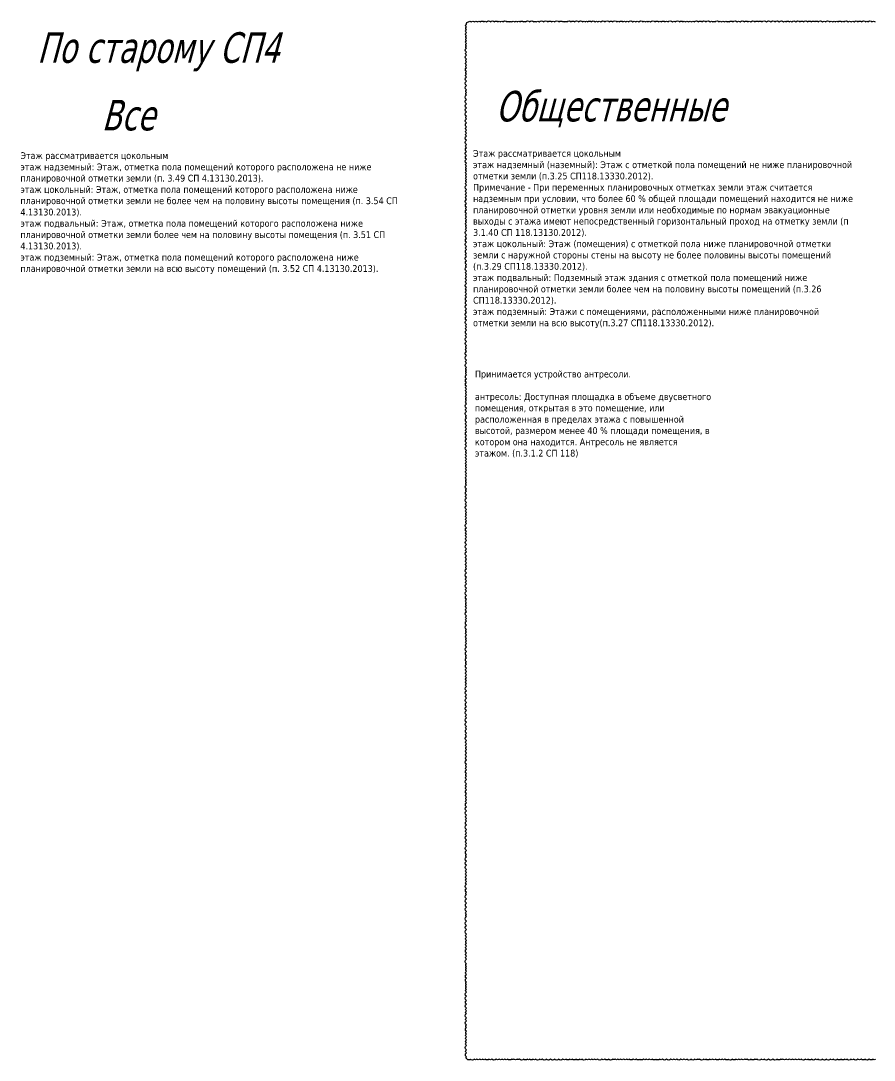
# Model space of a CAD drawing. Header units: millimetres. Extents: x -204396 to 1997851, y -2958255 to 237418.
# Drawn here: x 1378925 to 1454497, y 52568 to 144616 of the extents above; entities that cross this region are included whole.
import ezdxf

# ---------------------------------------------------------------- set-up
doc = ezdxf.new("R2010")
doc.units = ezdxf.units.MM
doc.layers.add('экспертиза', color=1, linetype='Continuous', lineweight=0)
doc.layers.add('экспертиза пояснения', color=6, linetype='Continuous', lineweight=0)
doc.styles.add('ЭКСПЕРТИЗА', font='tahoma.ttf')

msp = doc.modelspace()

# ---------------------------------------------------------------- linework, layer by layer
at = {"layer": 'экспертиза'}
msp.add_lwpolyline([(1454624, 52673, -0.520567), (1454373, 52673, -0.520567), (1454059, 52673, -0.520567), (1453672, 52673, -0.520567), (1453347, 52673, -0.520567), (1453053, 52673, -0.520567), (1452674, 52673, -0.520567), (1452436, 52673, -0.520567), (1452092, 52673, -0.520567), (1451866, 52673, -0.520567), (1451550, 52673, -0.520567), (1451231, 52673, -0.520567), (1450884, 52673, -0.520567), (1450601, 52673, -0.520567), (1450271, 52673, -0.520567), (1449901, 52673, -0.520567), (1449518, 52673, -0.520567), (1449297, 52673, -0.520567), (1448949, 52673, -0.520567), (1448631, 52673, -0.520567), (1448406, 52673, -0.520567), (1448054, 52673, -0.520567), (1447821, 52673, -0.520567), (1447533, 52673, -0.520567), (1447264, 52673, -0.520567), (1446983, 52673, -0.520567), (1446691, 52673, -0.520567), (1446404, 52673, -0.520567), (1446203, 52673, -0.520567), (1445879, 52673, -0.520567), (1445524, 52673, -0.520567), (1445127, 52673, -0.520567), (1444776, 52673, -0.520567), (1444499, 52673, -0.520567), (1444119, 52673, -0.520567), (1443917, 52673, -0.520567), (1443594, 52673, -0.520567), (1443253, 52673, -0.520567), (1443038, 52673, -0.520567), (1442747, 52673, -0.520567), (1442520, 52673, -0.520567), (1442260, 52673, -0.520567), (1441943, 52673, -0.520567), (1441589, 52673, -0.520567), (1441279, 52673, -0.520567), (1441026, 52673, -0.520567), (1440777, 52673, -0.520567), (1440463, 52673, -0.520567), (1440184, 52673, -0.520567), (1439927, 52673, -0.520567), (1439609, 52673, -0.520567), (1439389, 52673, -0.520567), (1439031, 52673, -0.520567), (1438828, 52673, -0.520567), (1438597, 52673, -0.520567), (1438263, 52673, -0.520567), (1437926, 52673, -0.520567), (1437653, 52673, -0.520567), (1437368, 52673, -0.520567), (1437019, 52673, -0.520567), (1436754, 52673, -0.520567), (1436500, 52673, -0.520567), (1436101, 52673, -0.520567), (1435751, 52673, -0.520567), (1435486, 52673, -0.520567), (1435157, 52673, -0.520567), (1434862, 52673, -0.520567), (1434580, 52673, -0.520567), (1434298, 52673, -0.520567), (1434062, 52673, -0.520567), (1433745, 52673, -0.520567), (1433428, 52673, -0.520567), (1433147, 52673, -0.520567), (1432827, 52673, -0.520567), (1432601, 52673, -0.520567), (1432310, 52673, -0.520567), (1432023, 52673, -0.520567), (1431801, 52673, -0.520567), (1431555, 52673, -0.520567), (1431350, 52673, -0.520567), (1430963, 52673, -0.520567), (1430655, 52673, -0.520567), (1430362, 52673, -0.520567), (1430012, 52673, -0.520567), (1429724, 52673, -0.520567), (1429504, 52673, -0.520567), (1429241, 52673, -0.520567), (1428967, 52673, -0.520567), (1428627, 52673, -0.520567), (1428408, 52673, -0.520567), (1428081, 52673, -0.520567), (1427762, 52673, -0.520567), (1427516, 52673, -0.520567), (1427215, 52673, -0.520567), (1426926, 52673, -0.520567), (1426549, 52673, -0.520567), (1426215, 52673, -0.520567), (1425826, 52673, -0.520567), (1425462, 52673, -0.520567), (1425095, 52673, -0.520567), (1424865, 52673, -0.520567), (1424521, 52673, -0.520567), (1424280, 52673, -0.520567), (1423985, 52673, -0.520567), (1423768, 52673, -0.520567), (1423449, 52673, -0.520567), (1423083, 52673, -0.520567), (1422874, 52673, -0.520567), (1422583, 52673, -0.520567), (1422379, 52673, -0.520567), (1422055, 52673, -0.520567), (1421770, 52673, -0.520567), (1421543, 52673, -0.520567), (1421281, 52673, -0.520567), (1421016, 52673, -0.520567), (1420639, 52673, -0.520567), (1420382, 52673, -0.520567), (1420060, 52673, -0.520567), (1419832, 52673, -0.520567), (1419570, 52673, -0.520567), (1419312, 52673, -0.520567), (1419079, 52673, -0.520567), (1418748, 52673, -0.520567), (1418442, 52673, -0.520567), (1418381, 52882, -0.520567), (1418381, 53219, -0.520567), (1418381, 53484, -0.520567), (1418381, 53882, -0.520567), (1418381, 54127, -0.520567), (1418381, 54373, -0.520567), (1418381, 54644, -0.520567), (1418381, 54898, -0.520567), (1418381, 55126, -0.520567), (1418381, 55459, -0.520567), (1418381, 55687, -0.520567), (1418381, 56047, -0.520567), (1418381, 56328, -0.520567), (1418381, 56696, -0.520567), (1418381, 56939, -0.520567), (1418381, 57184, -0.520567), (1418381, 57546, -0.520567), (1418381, 57869, -0.520567), (1418381, 58236, -0.520567), (1418381, 58590, -0.520567), (1418381, 58842, -0.520567), (1418381, 59052, -0.520567), (1418381, 59260, -0.520567), (1418381, 59487, -0.520567), (1418381, 59829, -0.520567), (1418381, 60161, -0.520567), (1418381, 60465, -0.520567), (1418381, 60677, -0.520567), (1418381, 60878, -0.520567), (1418381, 61113, -0.520567), (1418381, 61503, -0.520567), (1418381, 61778, -0.520567), (1418381, 62074, -0.520567), (1418381, 62407, -0.520567), (1418381, 62661, -0.520567), (1418381, 62951, -0.520567), (1418381, 63169, -0.520567), (1418381, 63464, -0.520567), (1418381, 63743, -0.520567), (1418381, 64141, -0.520567), (1418381, 64507, -0.520567), (1418381, 64890, -0.520567), (1418381, 65285, -0.520567), (1418381, 65486, -0.520567), (1418381, 65737, -0.520567), (1418381, 66126, -0.520567), (1418381, 66470, -0.520567), (1418381, 66858, -0.520567), (1418381, 67236, -0.520567), (1418381, 67440, -0.520567), (1418381, 67781, -0.520567), (1418381, 68148, -0.520567), (1418381, 68394, -0.520567), (1418381, 68642, -0.520567), (1418381, 68924, -0.520567), (1418381, 69202, -0.520567), (1418381, 69453, -0.520567), (1418381, 69832, -0.520567), (1418381, 70182, -0.520567), (1418381, 70577, -0.520567), (1418381, 70788, -0.520567), (1418381, 71135, -0.520567), (1418381, 71520, -0.520567), (1418381, 71763, -0.520567), (1418381, 72078, -0.520567), (1418381, 72449, -0.520567), (1418381, 72710, -0.520567), (1418381, 72998, -0.520567), (1418381, 73398, -0.520567), (1418381, 73735, -0.520567), (1418381, 73974, -0.520567), (1418381, 74280, -0.520567), (1418381, 74646, -0.520567), (1418381, 75020, -0.520567), (1418381, 75364, -0.520567), (1418381, 75633, -0.520567), (1418381, 75865, -0.520567), (1418381, 76177, -0.520567), (1418381, 76511, -0.520567), (1418381, 76799, -0.520567), (1418381, 77040, -0.520567), (1418381, 77425, -0.520567), (1418381, 77715, -0.520567), (1418381, 77950, -0.520567), (1418381, 78274, -0.520567), (1418381, 78557, -0.520567), (1418381, 78778, -0.520567), (1418381, 79149, -0.520567), (1418381, 79469, -0.520567), (1418381, 79769, -0.520567), (1418381, 80079, -0.520567), (1418381, 80314, -0.520567), (1418381, 80575, -0.520567), (1418381, 80875, -0.520567), (1418381, 81246, -0.520567), (1418381, 81535, -0.520567), (1418381, 81880, -0.520567), (1418381, 82121, -0.520567), (1418381, 82493, -0.520567), (1418381, 82874, -0.520567), (1418381, 83147, -0.520567), (1418381, 83527, -0.520567), (1418381, 83902, -0.520567), (1418381, 84246, -0.520567), (1418381, 84629, -0.520567), (1418381, 84927, -0.520567), (1418381, 85284, -0.520567), (1418381, 85650, -0.520567), (1418381, 85914, -0.520567), (1418381, 86181, -0.520567), (1418381, 86444, -0.520567), (1418381, 86694, -0.520567), (1418381, 86983, -0.520567), (1418381, 87289, -0.520567), (1418381, 87631, -0.520567), (1418381, 87857, -0.520567), (1418381, 88191, -0.520567), (1418381, 88414, -0.520567), (1418381, 88760, -0.520567), (1418381, 89158, -0.520567), (1418381, 89475, -0.520567), (1418381, 89713, -0.520567), (1418381, 89918, -0.520567), (1418381, 90233, -0.520567), (1418381, 90488, -0.520567), (1418381, 90720, -0.520567), (1418381, 91107, -0.520567), (1418381, 91452, -0.520567), (1418381, 91691, -0.520567), (1418381, 91928, -0.520567), (1418381, 92283, -0.520567), (1418381, 92597, -0.520567), (1418381, 92847, -0.520567), (1418381, 93083, -0.520567), (1418381, 93383, -0.520567), (1418381, 93717, -0.520567), (1418381, 94116, -0.520567), (1418381, 94366, -0.520567), (1418381, 94764, -0.520567), (1418381, 95015, -0.520567), (1418381, 95331, -0.520567), (1418381, 95730, -0.520567), (1418381, 96089, -0.520567), (1418381, 96324, -0.520567), (1418381, 96612, -0.520567), (1418381, 96925, -0.520567), (1418381, 97232, -0.520567), (1418381, 97596, -0.520567), (1418381, 97848, -0.520567), (1418381, 98235, -0.520567), (1418381, 98590, -0.520567), (1418381, 98899, -0.520567), (1418381, 99143, -0.520567), (1418381, 99385, -0.520567), (1418381, 99724, -0.520567), (1418381, 100097, -0.520567), (1418381, 100325, -0.520567), (1418381, 100611, -0.520567), (1418381, 100865, -0.520567), (1418381, 101065, -0.520567), (1418381, 101346, -0.520567), (1418381, 101703, -0.520567), (1418381, 101964, -0.520567), (1418381, 102354, -0.520567), (1418381, 102628, -0.520567), (1418381, 102953, -0.520567), (1418381, 103155, -0.520567), (1418381, 103510, -0.520567), (1418381, 103743, -0.520567), (1418381, 103974, -0.520567), (1418381, 104284, -0.520567), (1418381, 104526, -0.520567), (1418381, 104816, -0.520567), (1418381, 105066, -0.520567), (1418381, 105301, -0.520567), (1418381, 105560, -0.520567), (1418381, 105799, -0.520567), (1418381, 106059, -0.520567), (1418381, 106333, -0.520567), (1418381, 106562, -0.520567), (1418381, 106950, -0.520567), (1418381, 107246, -0.520567), (1418381, 107577, -0.520567), (1418381, 107886, -0.520567), (1418381, 108221, -0.520567), (1418381, 108486, -0.520567), (1418381, 108783, -0.520567), (1418381, 109086, -0.520567), (1418381, 109435, -0.520567), (1418381, 109645, -0.520567), (1418381, 110020, -0.520567), (1418381, 110319, -0.520567), (1418381, 110703, -0.520567), (1418381, 111012, -0.520567), (1418381, 111231, -0.520567), (1418381, 111498, -0.520567), (1418381, 111717, -0.520567), (1418381, 111991, -0.520567), (1418381, 112246, -0.520567), (1418381, 112585, -0.520567), (1418381, 112917, -0.520567), (1418381, 113265, -0.520567), (1418381, 113485, -0.520567), (1418381, 113695, -0.520567), (1418381, 113915, -0.520567), (1418381, 114289, -0.520567), (1418381, 114571, -0.520567), (1418381, 114967, -0.520567), (1418381, 115337, -0.520567), (1418381, 115645, -0.520567), (1418381, 115858, -0.520567), (1418381, 116217, -0.520567), (1418381, 116598, -0.520567), (1418381, 116879, -0.520567), (1418381, 117215, -0.520567), (1418381, 117477, -0.520567), (1418381, 117726, -0.520567), (1418381, 118095, -0.520567), (1418381, 118442, -0.520567), (1418381, 118797, -0.520567), (1418381, 119112, -0.520567), (1418381, 119473, -0.520567), (1418381, 119803, -0.520567), (1418381, 120147, -0.520567), (1418381, 120443, -0.520567), (1418381, 120748, -0.520567), (1418381, 120988, -0.520567), (1418381, 121349, -0.520567), (1418381, 121641, -0.520567), (1418381, 121956, -0.520567), (1418381, 122166, -0.520567), (1418381, 122444, -0.520567), (1418381, 122817, -0.520567), (1418381, 123036, -0.520567), (1418381, 123369, -0.520567), (1418381, 123755, -0.520567), (1418381, 124022, -0.520567), (1418381, 124352, -0.520567), (1418381, 124627, -0.520567), (1418381, 125002, -0.520567), (1418381, 125345, -0.520567), (1418381, 125666, -0.520567), (1418381, 126043, -0.520567), (1418381, 126289, -0.520567), (1418381, 126494, -0.520567), (1418381, 126769, -0.520567), (1418381, 126983, -0.520567), (1418381, 127269, -0.520567), (1418381, 127550, -0.520567), (1418381, 127873, -0.520567), (1418381, 128109, -0.520567), (1418381, 128446, -0.520567), (1418381, 128800, -0.520567), (1418381, 129101, -0.520567), (1418381, 129387, -0.520567), (1418381, 129678, -0.520567), (1418381, 130070, -0.520567), (1418381, 130335, -0.520567), (1418381, 130554, -0.520567), (1418381, 130795, -0.520567), (1418381, 131024, -0.520567), (1418381, 131310, -0.520567), (1418381, 131514, -0.520567), (1418381, 131732, -0.520567), (1418381, 131998, -0.520567), (1418381, 132359, -0.520567), (1418381, 132700, -0.520567), (1418381, 133053, -0.520567), (1418381, 133380, -0.520567), (1418381, 133664, -0.520567), (1418381, 134030, -0.520567), (1418381, 134413, -0.520567), (1418381, 134664, -0.520567), (1418381, 134935, -0.520567), (1418381, 135237, -0.520567), (1418381, 135576, -0.520567), (1418381, 135936, -0.520567), (1418381, 136157, -0.520567), (1418381, 136547, -0.520567), (1418381, 136903, -0.520567), (1418381, 137261, -0.520567), (1418381, 137659, -0.520567), (1418381, 138051, -0.520567), (1418381, 138263, -0.520567), (1418381, 138491, -0.520567), (1418381, 138890, -0.520567), (1418381, 139276, -0.520567), (1418381, 139631, -0.520567), (1418381, 139913, -0.520567), (1418381, 140126, -0.520567), (1418381, 140456, -0.520567), (1418381, 140691, -0.520567), (1418381, 140990, -0.520567), (1418381, 141221, -0.520567), (1418381, 141573, -0.520567), (1418381, 141835, -0.520567), (1418381, 142189, -0.520567), (1418381, 142391, -0.520567), (1418381, 142602, -0.520567), (1418381, 142855, -0.520567), (1418381, 143081, -0.520567), (1418381, 143287, -0.520567), (1418381, 143581, -0.520567), (1418381, 143840, -0.520567), (1418381, 144059, -0.520567), (1418381, 144297, -0.520567), (1418565, 144513, -0.520567), (1418808, 144513, -0.520567), (1419090, 144513, -0.520567), (1419357, 144513, -0.520567), (1419627, 144513, -0.520567), (1419930, 144513, -0.520567), (1420166, 144513, -0.520567), (1420542, 144513, -0.520567), (1420868, 144513, -0.520567), (1421167, 144513, -0.520567), (1421396, 144513, -0.520567), (1421624, 144513, -0.520567), (1421981, 144513, -0.520567), (1422188, 144513, -0.520567), (1422392, 144513, -0.520567), (1422673, 144513, -0.520567), (1422900, 144513, -0.520567), (1423127, 144513, -0.520567), (1423429, 144513, -0.520567), (1423632, 144513, -0.520567), (1423981, 144513, -0.520567), (1424351, 144513, -0.520567), (1424558, 144513, -0.520567), (1424834, 144513, -0.520567), (1425229, 144513, -0.520567), (1425611, 144513, -0.520567), (1425933, 144513, -0.520567), (1426207, 144513, -0.520567), (1426582, 144513, -0.520567), (1426887, 144513, -0.520567), (1427087, 144513, -0.520567), (1427292, 144513, -0.520567), (1427659, 144513, -0.520567), (1427980, 144513, -0.520567), (1428315, 144513, -0.520567), (1428682, 144513, -0.520567), (1428924, 144513, -0.520567), (1429137, 144513, -0.520567), (1429441, 144513, -0.520567), (1429782, 144513, -0.520567), (1430012, 144513, -0.520567), (1430285, 144513, -0.520567), (1430665, 144513, -0.520567), (1431034, 144513, -0.520567), (1431342, 144513, -0.520567), (1431715, 144513, -0.520567), (1431943, 144513, -0.520567), (1432251, 144513, -0.520567), (1432498, 144513, -0.520567), (1432755, 144513, -0.520567), (1433123, 144513, -0.520567), (1433382, 144513, -0.520567), (1433657, 144513, -0.520567), (1434014, 144513, -0.520567), (1434244, 144513, -0.520567), (1434464, 144513, -0.520567), (1434688, 144513, -0.520567), (1435085, 144513, -0.520567), (1435388, 144513, -0.520567), (1435660, 144513, -0.520567), (1435966, 144513, -0.520567), (1436240, 144513, -0.520567), (1436622, 144513, -0.520567), (1436885, 144513, -0.520567), (1437268, 144513, -0.520567), (1437556, 144513, -0.520567), (1437774, 144513, -0.520567), (1438055, 144513, -0.520567), (1438329, 144513, -0.520567), (1438561, 144513, -0.520567), (1438940, 144513, -0.520567), (1439228, 144513, -0.520567), (1439603, 144513, -0.520567), (1439971, 144513, -0.520567), (1440205, 144513, -0.520567), (1440414, 144513, -0.520567), (1440742, 144513, -0.520567), (1440977, 144513, -0.520567), (1441235, 144513, -0.520567), (1441472, 144513, -0.520567), (1441681, 144513, -0.520567), (1442000, 144513, -0.520567), (1442360, 144513, -0.520567), (1442621, 144513, -0.520567), (1443009, 144513, -0.520567), (1443305, 144513, -0.520567), (1443562, 144513, -0.520567), (1443944, 144513, -0.520567), (1444255, 144513, -0.520567), (1444561, 144513, -0.520567), (1444951, 144513, -0.520567), (1445341, 144513, -0.520567), (1445710, 144513, -0.520567), (1446086, 144513, -0.520567), (1446467, 144513, -0.520567), (1446678, 144513, -0.520567), (1446983, 144513, -0.520567), (1447204, 144513, -0.520567), (1447559, 144513, -0.520567), (1447935, 144513, -0.520567), (1448252, 144513, -0.520567), (1448611, 144513, -0.520567), (1448923, 144513, -0.520567), (1449238, 144513, -0.520567), (1449555, 144513, -0.520567), (1449924, 144513, -0.520567), (1450203, 144513, -0.520567), (1450544, 144513, -0.520567), (1450830, 144513, -0.520567), (1451063, 144513, -0.520567), (1451290, 144513, -0.520567), (1451606, 144513, -0.520567), (1451819, 144513, -0.520567), (1452186, 144513, -0.520567), (1452456, 144513, -0.520567), (1452736, 144513, -0.520567), (1453067, 144513, -0.520567), (1453379, 144513, -0.520567), (1453734, 144513, -0.520567), (1453946, 144513, -0.520567), (1454299, 144513, -0.520567), (1454573, 144513, -0.520567)], format="xyb", dxfattribs=at)

# ---------------------------------------------------------------- texts
at = {"layer": 'экспертиза', "color": 2, "lineweight": 0, "style": 'ЭКСПЕРТИЗА', "oblique": 14.99998, "width": 0.8}
for s, p in [('По старому СП4', (1380371, 140900)), ('Общественные', (1420986, 135707)), ('Все', (1386087, 134914))]:
    msp.add_text(s, height=2700, dxfattribs=at).set_placement(p)
at = {"layer": 'экспертиза пояснения', "lineweight": 0, "char_height": 600, "attachment_point": 1, "style": 'ЭКСПЕРТИЗА'}
for s, insert, width in [('Этаж рассматривается цокольным\\Pэтаж надземный: Этаж, отметка пола помещений которого расположена не ниже планировочной отметки земли (п. 3.49 СП 4.13130.2013).{\\Pэтаж цокольный: }Этаж, отметка пола помещений которого расположена ниже планировочной отметки земли не более чем на половину высоты помещения (п. 3.54 СП 4.13130.2013).{\\Pэтаж подвальный:} Этаж, отметка пола помещений которого расположена ниже планировочной отметки земли более чем на половину высоты помещения (п. 3.51 СП 4.13130.2013).\\Pэтаж подземный: Этаж, отметка пола помещений которого расположена ниже планировочной отметки земли на всю высоту помещений (п. 3.52 СП 4.13130.2013).', (1378891, 132979), 33836.49), ('{Этаж рассматривается цокольным\\Pэтаж надземный (наземный): }Этаж с отметкой пола помещений не ниже планировочной отметки земли (п.3.25 СП118.13330.2012).\\PПримечание - При переменных планировочных отметках земли этаж считается надземным при условии, что более 60 % общей площади помещений находится не ниже планировочной отметки уровня земли или необходимые по нормам эвакуационные выходы с этажа имеют непосредственный горизонтальный проход на отметку земли (п 3.1.40 СП 118.13130.2012).\\Pэтаж цокольный: Этаж (помещения) с отметкой пола ниже планировочной отметки земли с наружной стороны стены на высоту не более половины высоты помещений (п.3.29 СП118.13330.2012).\\Pэтаж подвальный: Подземный этаж здания с отметкой пола помещений ниже планировочной отметки земли более чем на половину высоты помещений (п.3.26 СП118.13330.2012).\\Pэтаж подземный: Этажи с помещениями, расположенными ниже планировочной отметки земли на всю высоту(п.3.27 СП118.13330.2012).', (1418974, 133171), 33836.49), ('Принимается устройство антресоли.\\P\\Pантресоль: Доступная площадка в объеме двусветного помещения, открытая в это помещение, или расположенная в пределах этажа с повышенной высотой, размером менее 40 % площади помещения, в котором она находится. Антресоль не является этажом. (п.3.1.2 СП 118)', (1419144, 113628), 21032.3)]:
    msp.add_mtext(s, dxfattribs=dict(at, insert=insert, width=width))

doc.saveas('drawing.dxf')
